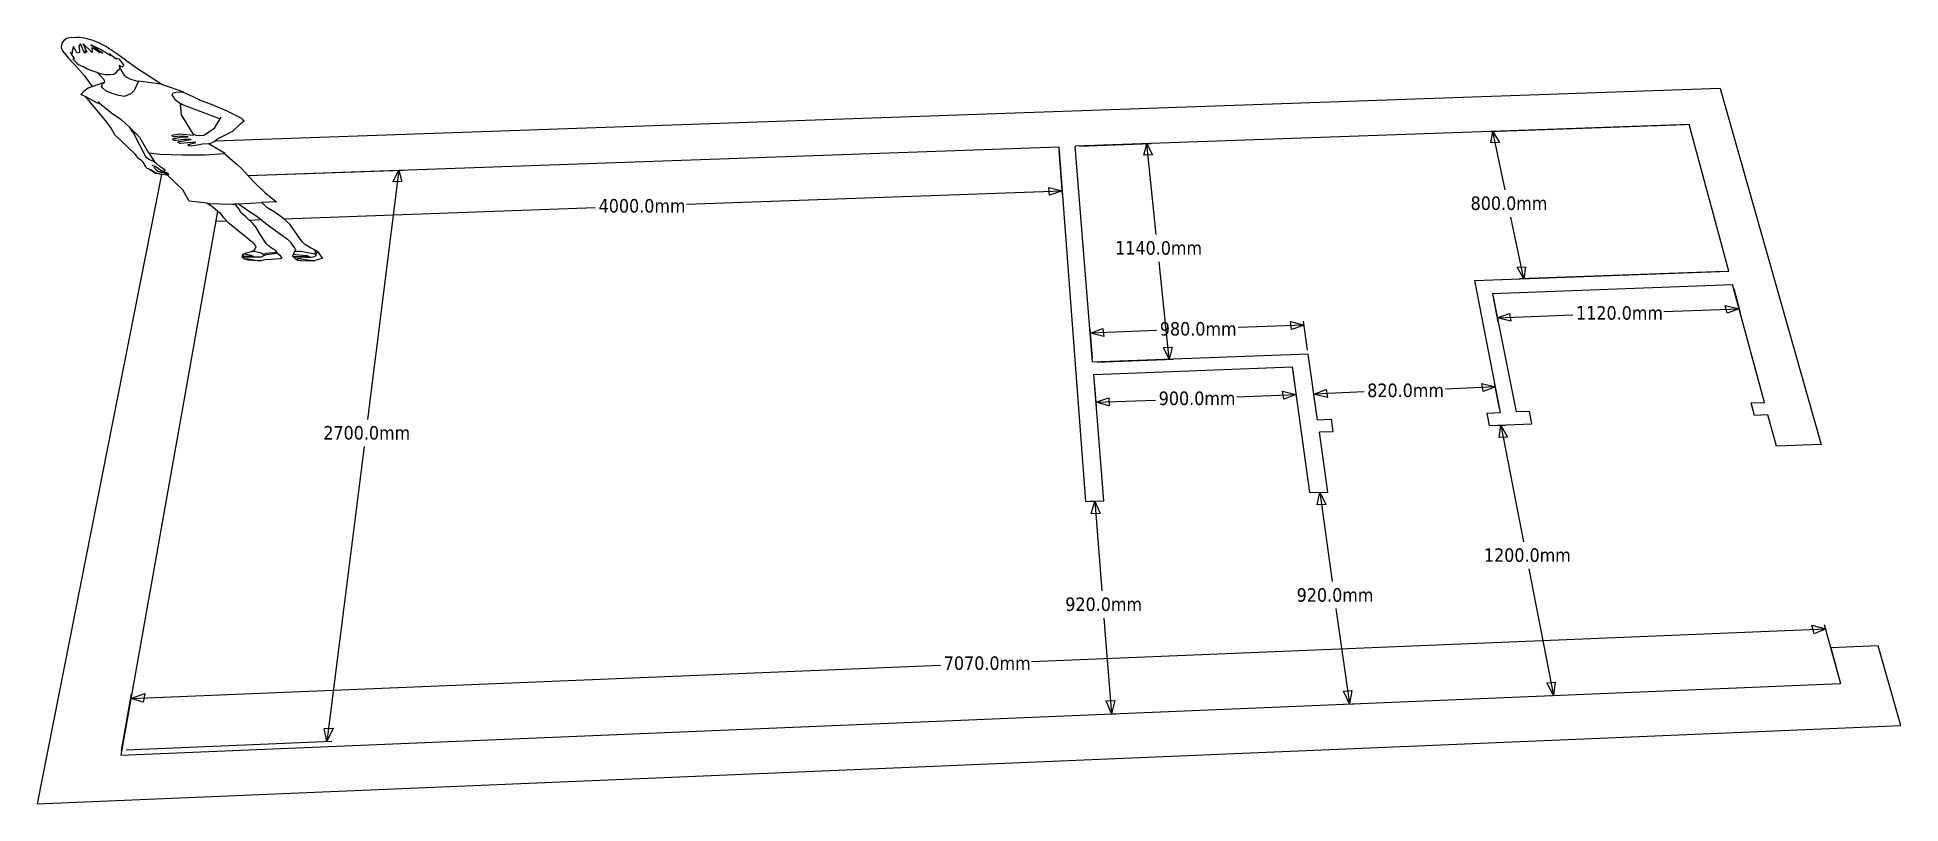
# Model space of a CAD drawing. Extents: x -5043 to 5048, y -2142 to 2007.
import ezdxf

# ---------------------------------------------------------------- set-up
doc = ezdxf.new("R2010")
doc.units = 0
doc.header["$MEASUREMENT"] = 0
doc.layers.get('0').update_dxf_attribs({"linetype": 'CONTINUOUS'})
doc.styles.add('TAHOMA', font='Tahoma')

msp = doc.modelspace()

# ---------------------------------------------------------------- linework, layer by layer
for p, q in [((-4909, 1975), (-4913, 1952)), ((-4913, 1952), (-4906, 1934)), ((-4897, 1991), (-4909, 1975)), ((-4906, 1934), (-4874, 1894)), ((-4882, 2000), (-4897, 1991)), ((-4859, 2006), (-4882, 2000)), ((-4855, 1916), (-4863, 1926)), ((-4863, 1926), (-4859, 1916)), ((-4836, 2005), (-4859, 2006)), ((-4853, 1941), (-4855, 1916)), ((-4846, 1958), (-4853, 1941)), ((-4836, 1938), (-4846, 1958)), ((-4828, 2007), (-4836, 2005)), ((-4830, 1927), (-4836, 1938)), ((-4823, 1923), (-4830, 1927)), ((-4813, 2006), (-4828, 2007)), ((-4814, 1925), (-4823, 1923)), ((-4809, 1971), (-4817, 1960)), ((-4817, 1960), (-4814, 1935)), ((-4814, 1935), (-4814, 1925)), ((-4780, 2001), (-4813, 2006)), ((-4790, 1931), (-4809, 1971)), ((-4746, 1925), (-4796, 1973)), ((-4796, 1973), (-4775, 1926)), ((-4784, 1922), (-4790, 1931)), ((-4783, 1934), (-4784, 1922)), ((-4775, 1926), (-4783, 1934)), ((-4741, 1989), (-4780, 2001)), ((-4701, 1941), (-4752, 1966)), ((-4752, 1966), (-4719, 1943)), ((-4730, 1941), (-4748, 1951)), ((-4748, 1951), (-4746, 1925)), ((-4706, 1975), (-4741, 1989)), ((-4704, 1924), (-4730, 1941)), ((-4719, 1943), (-4688, 1921)), ((-4688, 1921), (-4718, 1937)), ((-4718, 1937), (-4704, 1924)), ((-4671, 1957), (-4706, 1975)), ((-4663, 1917), (-4701, 1941)), ((-4612, 1918), (-4671, 1957)), ((-4631, 1902), (-4654, 1918)), ((-4654, 1918), (-4643, 1906)), ((-4505, 1840), (-4612, 1918)), ((-4874, 1894), (-4842, 1860)), ((-4859, 1916), (-4847, 1897)), ((-4847, 1892), (-4850, 1888)), ((-4850, 1888), (-4838, 1876)), ((-4847, 1897), (-4841, 1890)), ((-4841, 1890), (-4847, 1892)), ((-4842, 1860), (-4787, 1799)), ((-4838, 1876), (-4829, 1867)), ((-4829, 1867), (-4819, 1860)), ((-4819, 1860), (-4796, 1849)), ((-4796, 1849), (-4791, 1849)), ((-4791, 1849), (-4772, 1837)), ((-4772, 1837), (-4738, 1823)), ((-4738, 1823), (-4721, 1818)), ((-4721, 1818), (-4698, 1797)), ((-4721, 1818), (-4703, 1812)), ((-4643, 1906), (-4663, 1917)), ((-4618, 1890), (-4631, 1902)), ((-4629, 1808), (-4614, 1818)), ((-4618, 1890), (-4614, 1892)), ((-4611, 1893), (-4614, 1892)), ((-4614, 1818), (-4606, 1827)), ((-4611, 1893), (-4602, 1891)), ((-4606, 1827), (-4596, 1837)), ((-4602, 1891), (-4597, 1888)), ((-4600, 1858), (-4598, 1853)), ((-4595, 1845), (-4598, 1853)), ((-4598, 1853), (-4591, 1851)), ((-4574, 1859), (-4597, 1888)), ((-4596, 1837), (-4595, 1845)), ((-4595, 1845), (-4584, 1819)), ((-4591, 1851), (-4585, 1849)), ((-4585, 1849), (-4579, 1850)), ((-4584, 1819), (-4574, 1804)), ((-4579, 1850), (-4577, 1852)), ((-4574, 1859), (-4577, 1852)), ((-4368, 1752), (-4505, 1840)), ((-4807, 1697), (-4790, 1716)), ((-4790, 1716), (-4768, 1733)), ((-4787, 1799), (-4746, 1740)), ((-4768, 1733), (-4746, 1740)), ((-4746, 1740), (-4678, 1764)), ((-4703, 1812), (-4674, 1806)), ((-4698, 1797), (-4682, 1778)), ((-4695, 1741), (-4690, 1755)), ((-4687, 1731), (-4695, 1741)), ((-4690, 1755), (-4678, 1764)), ((-4671, 1718), (-4687, 1731)), ((-4682, 1778), (-4678, 1764)), ((-4674, 1806), (-4650, 1805)), ((-4652, 1708), (-4671, 1718)), ((-4650, 1805), (-4629, 1808)), ((-4574, 1804), (-4561, 1794)), ((-4561, 1794), (-4541, 1782)), ((-4541, 1782), (-4507, 1772)), ((-4518, 1719), (-4535, 1703)), ((-4507, 1742), (-4518, 1719)), ((-4507, 1772), (-4495, 1770)), ((-4495, 1770), (-4507, 1742)), ((-4384, 1756), (-4495, 1770)), ((-4368, 1752), (-4384, 1756)), ((-4363, 1750), (-4368, 1752)), ((-4249, 1710), (-4363, 1750)), ((4071, 1730), (-4081, 1445)), ((4071, 1730), (4617, -198)), ((-4780, 1684), (-4807, 1697)), ((-4717, 1651), (-4780, 1684)), ((-4666, 1548), (-4780, 1684)), ((-4697, 1644), (-4717, 1651)), ((-4697, 1644), (-4714, 1660)), ((-4697, 1644), (-4641, 1598)), ((-4627, 1699), (-4652, 1708)), ((-4602, 1692), (-4627, 1699)), ((-4570, 1686), (-4602, 1692)), ((-4535, 1703), (-4570, 1686)), ((-4313, 1696), (-4307, 1706)), ((-4306, 1684), (-4313, 1696)), ((-4307, 1706), (-4292, 1710)), ((-4296, 1669), (-4306, 1684)), ((-4273, 1651), (-4296, 1669)), ((-4292, 1710), (-4270, 1712)), ((-4252, 1642), (-4273, 1651)), ((-4270, 1712), (-4253, 1710)), ((-4268, 1644), (-4252, 1642)), ((-4261, 1588), (-4268, 1644)), ((-4253, 1710), (-4249, 1710)), ((-4253, 1710), (-4201, 1686)), ((-4252, 1642), (-4129, 1594)), ((-4201, 1686), (-4160, 1667)), ((-4160, 1667), (-4101, 1645)), ((-4101, 1645), (-4017, 1609)), ((-4643, 1515), (-4666, 1548)), ((-4622, 1480), (-4643, 1515)), ((-4641, 1598), (-4588, 1563)), ((-4588, 1563), (-4542, 1518)), ((-4542, 1518), (-4489, 1467)), ((-4528, 1495), (-4542, 1518)), ((-4199, 1485), (-4261, 1588)), ((-4141, 1477), (-4083, 1515)), ((-4129, 1594), (-4052, 1566)), ((-4083, 1515), (-4052, 1566)), ((-4052, 1566), (-4047, 1575)), ((-4017, 1609), (-3962, 1582)), ((-3941, 1541), (-3986, 1498)), ((-3962, 1582), (-3941, 1571)), ((-3941, 1571), (-3931, 1563)), ((-3925, 1551), (-3941, 1541)), ((-3931, 1563), (-3925, 1557)), ((-3925, 1557), (-3925, 1551)), ((3903, 1535), (578, 1417)), ((4118, 741), (3903, 1535)), ((-4592, 1451), (-4622, 1480)), ((-4515, 1377), (-4592, 1451)), ((-4528, 1495), (-4519, 1483)), ((-4457, 1363), (-4519, 1483)), ((-4489, 1467), (-4441, 1382)), ((-4312, 1476), (-4306, 1479)), ((-4312, 1474), (-4312, 1476)), ((-4311, 1472), (-4312, 1474)), ((-4307, 1470), (-4311, 1472)), ((-4310, 1456), (-4308, 1458)), ((-4309, 1454), (-4310, 1456)), ((-4307, 1452), (-4309, 1454)), ((-4308, 1458), (-4269, 1467)), ((-4302, 1469), (-4307, 1470)), ((-4302, 1449), (-4307, 1452)), ((-4306, 1479), (-4272, 1485)), ((-4295, 1468), (-4302, 1469)), ((-4298, 1448), (-4302, 1449)), ((-4291, 1448), (-4298, 1448)), ((-4283, 1470), (-4295, 1468)), ((-4250, 1454), (-4291, 1448)), ((-4258, 1472), (-4283, 1470)), ((-4280, 1441), (-4274, 1443)), ((-4280, 1440), (-4280, 1441)), ((-4279, 1437), (-4280, 1440)), ((-4276, 1435), (-4279, 1437)), ((-4271, 1433), (-4276, 1435)), ((-4274, 1443), (-4241, 1449)), ((-4272, 1485), (-4195, 1478)), ((-4265, 1432), (-4271, 1433)), ((-4269, 1467), (-4262, 1468)), ((-4190, 1440), (-4265, 1432)), ((-4262, 1468), (-4225, 1468)), ((-4225, 1468), (-4258, 1472)), ((-4218, 1454), (-4250, 1454)), ((-4241, 1449), (-4235, 1451)), ((-4235, 1451), (-4210, 1453)), ((-4226, 1426), (-4218, 1428)), ((-4226, 1424), (-4226, 1426)), ((-4226, 1424), (-4225, 1422)), ((-4222, 1420), (-4225, 1422)), ((-4218, 1419), (-4222, 1420)), ((-4210, 1453), (-4218, 1454)), ((-4218, 1428), (-4185, 1438)), ((-4210, 1418), (-4218, 1419)), ((-4175, 1424), (-4210, 1418)), ((-4195, 1478), (-4199, 1485)), ((-4199, 1485), (-4184, 1478)), ((-4185, 1438), (-4190, 1440)), ((-4184, 1478), (-4165, 1476)), ((-4148, 1428), (-4175, 1424)), ((-4165, 1476), (-4141, 1477)), ((-4115, 1431), (-4148, 1428)), ((-4106, 1432), (-4115, 1431)), ((-4025, 1378), (-4115, 1431)), ((-4082, 1443), (-4106, 1432)), ((-4081, 1445), (-4082, 1443)), ((-4073, 1452), (-4081, 1445)), ((-4061, 1459), (-4073, 1452)), ((-3986, 1498), (-4061, 1459)), ((-3902, 1259), (489, 1414)), ((489, 1414), (634, -506)), ((672, 248), (578, 1417)), ((-4503, 1363), (-4515, 1377)), ((-4498, 1352), (-4503, 1363)), ((-4479, 1340), (-4498, 1352)), ((-4470, 1331), (-4479, 1340)), ((-4457, 1310), (-4470, 1331)), ((-4450, 1355), (-4457, 1363)), ((-4438, 1346), (-4450, 1355)), ((-4441, 1382), (-4437, 1381)), ((-4416, 1336), (-4438, 1346)), ((-4437, 1381), (-4379, 1375)), ((-4405, 1329), (-4437, 1381)), ((-4404, 1307), (-4421, 1313)), ((-4405, 1329), (-4416, 1336)), ((-4399, 1326), (-4405, 1329)), ((-4399, 1326), (-4377, 1306)), ((-4379, 1375), (-4258, 1371)), ((-4258, 1371), (-4136, 1371)), ((-4136, 1371), (-4029, 1378)), ((-4029, 1378), (-4025, 1378)), ((-4029, 1378), (-3960, 1319)), ((-3960, 1319), (-3937, 1296)), ((-4370, 1264), (-5043, -2142)), ((-4453, 1302), (-4457, 1310)), ((-4450, 1299), (-4453, 1302)), ((-4435, 1291), (-4450, 1299)), ((-4402, 1270), (-4435, 1291)), ((-4432, 1294), (-4401, 1274)), ((-4404, 1307), (-4411, 1306)), ((-4411, 1306), (-4408, 1299)), ((-4408, 1299), (-4401, 1291)), ((-4373, 1286), (-4404, 1307)), ((-4396, 1269), (-4402, 1270)), ((-4401, 1291), (-4390, 1282)), ((-4401, 1274), (-4368, 1264)), ((-4370, 1264), (-4396, 1269)), ((-4390, 1282), (-4388, 1280)), ((-4390, 1282), (-4379, 1278)), ((-4388, 1280), (-4378, 1277)), ((-4379, 1278), (-4367, 1278)), ((-4356, 1275), (-4378, 1277)), ((-4367, 1273), (-4378, 1277)), ((-4358, 1294), (-4377, 1306)), ((-4366, 1284), (-4373, 1286)), ((-4368, 1264), (-4370, 1264)), ((-4342, 1260), (-4368, 1264)), ((-4366, 1284), (-4367, 1278)), ((-4367, 1278), (-4363, 1278)), ((-4337, 1269), (-4367, 1273)), ((-4350, 1269), (-4367, 1273)), ((-4361, 1282), (-4366, 1284)), ((-4359, 1277), (-4363, 1278)), ((-4361, 1282), (-4353, 1283)), ((-4361, 1282), (-4354, 1275)), ((-4359, 1277), (-4356, 1275)), ((-4351, 1287), (-4358, 1294)), ((-4356, 1275), (-4354, 1275)), ((-4344, 1275), (-4354, 1275)), ((-4353, 1283), (-4351, 1287)), ((-4343, 1266), (-4350, 1269)), ((-4337, 1272), (-4344, 1275)), ((-4339, 1263), (-4343, 1266)), ((-4338, 1261), (-4342, 1260)), ((-4338, 1262), (-4339, 1263)), ((-4333, 1262), (-4338, 1262)), ((-4338, 1262), (-4338, 1261)), ((-4255, 1182), (-4338, 1261)), ((-4333, 1269), (-4337, 1272)), ((-4334, 1267), (-4337, 1269)), ((-4334, 1267), (-4333, 1269)), ((-4334, 1267), (-4332, 1267)), ((-4331, 1264), (-4333, 1262)), ((-4331, 1264), (-4332, 1267)), ((-3937, 1296), (-3902, 1259)), ((-3902, 1259), (-3863, 1217)), ((-3863, 1217), (-3810, 1167)), ((-4220, 1120), (-4255, 1182)), ((-4124, 1110), (-4220, 1120)), ((-3954, 1105), (-3827, 1113)), ((-3747, 1117), (-3827, 1113)), ((-3800, 1085), (-3827, 1113)), ((-3810, 1167), (-3747, 1117)), ((-4066, 1066), (-4591, -1879)), ((-4124, 1110), (-4108, 1108)), ((-4091, 1086), (-4124, 1110)), ((-4108, 1108), (-3990, 1103)), ((-4066, 1066), (-4091, 1086)), ((-4063, 1063), (-4066, 1066)), ((-4048, 1054), (-4063, 1063)), ((-4034, 1032), (-4048, 1054)), ((-4003, 1000), (-4034, 1032)), ((-3990, 1103), (-3975, 1104)), ((-3954, 1105), (-3975, 1104)), ((-3964, 1094), (-3975, 1104)), ((-3950, 1077), (-3964, 1094)), ((-3954, 1105), (-3905, 1071)), ((-3938, 1056), (-3950, 1077)), ((-3912, 1033), (-3938, 1056)), ((-3875, 1000), (-3912, 1033)), ((-3905, 1071), (-3854, 1038)), ((-3854, 1038), (-3798, 993)), ((-3760, 1062), (-3800, 1085)), ((-3710, 1026), (-3760, 1062)), ((-3676, 996), (-3710, 1026)), ((-3868, 889), (-4003, 1000)), ((-3857, 978), (-3875, 1000)), ((-3838, 943), (-3857, 978)), ((-3803, 891), (-3838, 943)), ((-3798, 993), (-3687, 914)), ((-3687, 914), (-3671, 898)), ((-3609, 900), (-3676, 996)), ((-3928, 824), (-3935, 821)), ((-3918, 817), (-3935, 821)), ((-3935, 821), (-3920, 808)), ((-3923, 834), (-3933, 830)), ((-3932, 827), (-3933, 830)), ((-3928, 824), (-3932, 827)), ((-3919, 821), (-3928, 824)), ((-3879, 848), (-3923, 834)), ((-3923, 834), (-3887, 827)), ((-3920, 808), (-3902, 807)), ((-3920, 808), (-3901, 803)), ((-3905, 820), (-3919, 821)), ((-3897, 816), (-3918, 817)), ((-3872, 820), (-3905, 820)), ((-3866, 816), (-3897, 816)), ((-3887, 827), (-3872, 820)), ((-3877, 848), (-3879, 848)), ((-3877, 848), (-3864, 858)), ((-3869, 848), (-3877, 848)), ((-3872, 820), (-3866, 816)), ((-3830, 838), (-3869, 848)), ((-3858, 874), (-3868, 889)), ((-3834, 817), (-3866, 816)), ((-3864, 858), (-3858, 874)), ((-3834, 817), (-3825, 820)), ((-3819, 832), (-3830, 838)), ((-3825, 820), (-3812, 827)), ((-3819, 832), (-3807, 836)), ((-3819, 832), (-3812, 827)), ((-3812, 827), (-3800, 831)), ((-3767, 841), (-3807, 836)), ((-3782, 871), (-3803, 891)), ((-3800, 831), (-3746, 838)), ((-3766, 861), (-3782, 871)), ((-3767, 841), (-3751, 844)), ((-3755, 854), (-3766, 861)), ((-3749, 849), (-3755, 854)), ((-3749, 849), (-3751, 844)), ((-3743, 841), (-3749, 849)), ((-3746, 838), (-3743, 841)), ((-3743, 841), (-3729, 827)), ((-3729, 827), (-3719, 812)), ((-3719, 812), (-3729, 807)), ((-3671, 898), (-3660, 880)), ((-3660, 880), (-3650, 868)), ((-3656, 829), (-3660, 824)), ((-3660, 824), (-3656, 821)), ((-3659, 821), (-3656, 821)), ((-3656, 818), (-3659, 821)), ((-3658, 829), (-3648, 850)), ((-3658, 829), (-3656, 829)), ((-3643, 831), (-3656, 829)), ((-3656, 821), (-3595, 820)), ((-3640, 805), (-3656, 818)), ((-3656, 818), (-3592, 816)), ((-3650, 868), (-3645, 857)), ((-3648, 850), (-3645, 857)), ((-3648, 850), (-3618, 849)), ((-3643, 831), (-3605, 828)), ((-3640, 805), (-3635, 808)), ((-3613, 807), (-3635, 808)), ((-3618, 849), (-3557, 839)), ((-3596, 888), (-3609, 900)), ((-3605, 828), (-3587, 826)), ((-3563, 867), (-3596, 888)), ((-3595, 820), (-3573, 821)), ((-3592, 816), (-3565, 817)), ((-3573, 821), (-3587, 826)), ((-3573, 821), (-3565, 817)), ((-3565, 817), (-3562, 816)), ((-3548, 861), (-3563, 867)), ((-3562, 816), (-3540, 820)), ((-3557, 839), (-3541, 834)), ((-3545, 859), (-3548, 861)), ((-3530, 852), (-3545, 859)), ((-3538, 853), (-3545, 859)), ((-3541, 834), (-3540, 836)), ((-3535, 831), (-3541, 834)), ((-3540, 836), (-3536, 844)), ((-3540, 820), (-3531, 830)), ((-3536, 844), (-3538, 853)), ((-3536, 844), (-3530, 852)), ((-3526, 848), (-3535, 831)), ((-3531, 830), (-3535, 831)), ((-3530, 852), (-3526, 848)), ((-3526, 848), (-3499, 810)), ((-3499, 810), (-3514, 806)), ((-3902, 807), (-3860, 800)), ((-3901, 803), (-3852, 798)), ((-3860, 800), (-3828, 798)), ((-3852, 798), (-3828, 798)), ((-3807, 803), (-3828, 798)), ((-3777, 805), (-3807, 803)), ((-3729, 807), (-3777, 805)), ((-3640, 805), (-3632, 801)), ((-3632, 801), (-3614, 798)), ((-3614, 798), (-3554, 797)), ((-3613, 807), (-3565, 800)), ((-3565, 800), (-3538, 798)), ((-3554, 797), (-3538, 798)), ((-3523, 802), (-3538, 798)), ((-3514, 806), (-3523, 802)), ((2741, 690), (4118, 741)), ((2880, -25), (2741, 690)), ((2837, 620), (4138, 668)), ((2837, 620), (2965, -21)), ((4311, 30), (4138, 668)), ((1839, 292), (672, 248)), ((678, 182), (1753, 223)), ((1753, 223), (1847, -458)), ((1890, -63), (1839, 292)), ((733, -502), (678, 182)), ((4239, 28), (4311, 30)), ((4257, -40), (4239, 28)), ((1890, -63), (1963, -60)), ((1963, -60), (1973, -128)), ((2808, -27), (2880, -25)), ((2821, -95), (2808, -27)), ((2821, -95), (3051, -86)), ((3037, -19), (2965, -21)), ((3051, -86), (3037, -19)), ((4329, -37), (4257, -40)), ((4375, -207), (4329, -37)), ((1973, -128), (1900, -131)), ((1946, -455), (1900, -131)), ((4617, -198), (4375, -207)), ((634, -506), (733, -502)), ((1847, -458), (1946, -455)), ((4926, -1287), (4670, -1298)), ((4670, -1298), (4722, -1492)), ((5048, -1718), (4926, -1287)), ((-4591, -1879), (4722, -1492)), ((-5043, -2142), (5048, -1718))]:
    msp.add_line(p, q)
at = {"color": 250}
for p, q in [((3880, 1534), (2817, 1496)), ((601, 1418), (989, 1432)), ((1016, 939), (966, 1431)), ((2906, 1181), (2840, 1497)), ((490, 1394), (508, 1155)), ((-3902, 1259), (-3063, 1288)), ((-3085, 1287), (-3255, -62)), ((-1527, 1103), (507, 1176)), ((-4066, 1066), (-4079, 991)), ((-4075, 1011), (-4016, 1013)), ((-3895, 1018), (-3832, 1020)), ((-3708, 1025), (-2021, 1085)), ((3007, 700), (2937, 1034)), ((1086, 264), (1032, 792)), ((4095, 740), (2983, 699)), ((4144, 647), (4179, 516)), ((2841, 599), (2867, 467)), ((3766, 522), (4173, 538)), ((671, 270), (658, 428)), ((1018, 420), (660, 406)), ((1817, 449), (1460, 436)), ((1836, 314), (1814, 471)), ((2863, 489), (3272, 504)), ((696, 249), (1110, 265)), ((679, 161), (692, 9)), ((1756, 201), (1777, 51)), ((2853, 114), (2583, 103)), ((2876, -3), (2849, 135)), ((690, 31), (1012, 43)), ((1453, 60), (1774, 73)), ((1887, -41), (1867, 98)), ((2142, 87), (1870, 76)), ((2844, -94), (2906, -92)), ((2883, -93), (3006, -724)), ((-3273, -209), (-3474, -1805)), ((657, -505), (707, -503)), ((684, -504), (722, -990)), ((1870, -458), (1925, -455)), ((1902, -456), (1970, -939)), ((3035, -871), (3168, -1556)), ((1990, -1086), (2063, -1602)), ((342, -1372), (4643, -1196)), ((733, -1137), (774, -1656)), ((4716, -1468), (4636, -1173)), ((-4536, -1572), (-152, -1392)), ((-4587, -1854), (-4532, -1548)), ((2029, -1604), (2087, -1601)), ((3125, -1558), (3192, -1555)), ((745, -1657), (798, -1655)), ((-4562, -1850), (-3448, -1804))]:
    msp.add_line(p, q, dxfattribs=at)

# ---------------------------------------------------------------- texts
at = {"color": 250, "char_height": 73.2, "attachment_point": 7, "style": 'TAHOMA'}
for s, insert in [('4000.0mm', (-2003, 1057)), ('800.0mm', (2719, 1071)), ('1140.0mm', (794, 829)), ('1120.0mm', (3290, 477)), ('980.0mm', (1036, 391)), ('820.0mm', (2159, 58)), ('900.0mm', (1030, 15)), ('2700.0mm', (-3494, -172)), ('1200.0mm', (2791, -834)), ('920.0mm', (1777, -1050)), ('920.0mm', (524, -1100)), ('7070.0mm', (-134, -1419))]:
    msp.add_mtext(s, dxfattribs=dict(at, insert=insert))

# ---------------------------------------------------------------- meshes
at = {"color": 250}
mesh = msp.add_polyface(dxfattribs=at)
corners = [(996, 1371), (949, 1369), (966, 1431)]
mesh.append_faces([[corners[k] for k in face] for face in [(0, 1, 2)]], dxfattribs={"color": 250})
mesh = msp.add_polyface(dxfattribs=at)
corners = [(2876, 1437), (2829, 1436), (2840, 1497)]
mesh.append_faces([[corners[k] for k in face] for face in [(0, 1, 2)]], dxfattribs={"color": 250})
mesh = msp.add_polyface(dxfattribs=at)
corners = [(-3069, 1227), (-3117, 1225), (-3085, 1287)]
mesh.append_faces([[corners[k] for k in face] for face in [(0, 1, 2)]], dxfattribs={"color": 250})
mesh = msp.add_polyface(dxfattribs=at)
corners = [(507, 1176), (438, 1153), (435, 1194)]
mesh.append_faces([[corners[k] for k in face] for face in [(0, 1, 2)]], dxfattribs={"color": 250})
mesh = msp.add_polyface(dxfattribs=at)
corners = [(3017, 764), (3007, 700), (2971, 762)]
mesh.append_faces([[corners[k] for k in face] for face in [(0, 1, 2)]], dxfattribs={"color": 250})
mesh = msp.add_polyface(dxfattribs=at)
corners = [(2937, 470), (2863, 489), (2929, 512)]
mesh.append_faces([[corners[k] for k in face] for face in [(0, 1, 2)]], dxfattribs={"color": 250})
mesh = msp.add_polyface(dxfattribs=at)
corners = [(4173, 538), (4109, 514), (4098, 556)]
mesh.append_faces([[corners[k] for k in face] for face in [(0, 1, 2)]], dxfattribs={"color": 250})
mesh = msp.add_polyface(dxfattribs=at)
corners = [(732, 387), (660, 406), (728, 430)]
mesh.append_faces([[corners[k] for k in face] for face in [(0, 1, 2)]], dxfattribs={"color": 250})
mesh = msp.add_polyface(dxfattribs=at)
corners = [(1817, 449), (1749, 426), (1744, 468)]
mesh.append_faces([[corners[k] for k in face] for face in [(0, 1, 2)]], dxfattribs={"color": 250})
mesh = msp.add_polyface(dxfattribs=at)
corners = [(1103, 329), (1086, 264), (1056, 327)]
mesh.append_faces([[corners[k] for k in face] for face in [(0, 1, 2)]], dxfattribs={"color": 250})
mesh = msp.add_polyface(dxfattribs=at)
corners = [(2853, 114), (2787, 89), (2779, 133)]
mesh.append_faces([[corners[k] for k in face] for face in [(0, 1, 2)]], dxfattribs={"color": 250})
mesh = msp.add_polyface(dxfattribs=at)
corners = [(762, 12), (690, 31), (759, 56)]
mesh.append_faces([[corners[k] for k in face] for face in [(0, 1, 2)]], dxfattribs={"color": 250})
mesh = msp.add_polyface(dxfattribs=at)
corners = [(1774, 73), (1707, 48), (1701, 92)]
mesh.append_faces([[corners[k] for k in face] for face in [(0, 1, 2)]], dxfattribs={"color": 250})
mesh = msp.add_polyface(dxfattribs=at)
corners = [(1944, 57), (1870, 76), (1937, 101)]
mesh.append_faces([[corners[k] for k in face] for face in [(0, 1, 2)]], dxfattribs={"color": 250})
mesh = msp.add_polyface(dxfattribs=at)
corners = [(2919, -158), (2873, -160), (2883, -93)]
mesh.append_faces([[corners[k] for k in face] for face in [(0, 1, 2)]], dxfattribs={"color": 250})
mesh = msp.add_polyface(dxfattribs=at)
corners = [(713, -571), (665, -572), (684, -504)]
mesh.append_faces([[corners[k] for k in face] for face in [(0, 1, 2)]], dxfattribs={"color": 250})
mesh = msp.add_polyface(dxfattribs=at)
corners = [(1935, -523), (1888, -524), (1902, -456)]
mesh.append_faces([[corners[k] for k in face] for face in [(0, 1, 2)]], dxfattribs={"color": 250})
mesh = msp.add_polyface(dxfattribs=at)
corners = [(4643, -1196), (4579, -1222), (4566, -1176)]
mesh.append_faces([[corners[k] for k in face] for face in [(0, 1, 2)]], dxfattribs={"color": 250})
mesh = msp.add_polyface(dxfattribs=at)
corners = [(3177, -1485), (3168, -1556), (3131, -1487)]
mesh.append_faces([[corners[k] for k in face] for face in [(0, 1, 2)]], dxfattribs={"color": 250})
mesh = msp.add_polyface(dxfattribs=at)
corners = [(-4461, -1546), (-4469, -1593), (-4536, -1572)]
mesh.append_faces([[corners[k] for k in face] for face in [(0, 1, 2)]], dxfattribs={"color": 250})
mesh = msp.add_polyface(dxfattribs=at)
corners = [(792, -1584), (774, -1656), (745, -1586)]
mesh.append_faces([[corners[k] for k in face] for face in [(0, 1, 2)]], dxfattribs={"color": 250})
mesh = msp.add_polyface(dxfattribs=at)
corners = [(2076, -1530), (2063, -1602), (2030, -1532)]
mesh.append_faces([[corners[k] for k in face] for face in [(0, 1, 2)]], dxfattribs={"color": 250})
mesh = msp.add_polyface(dxfattribs=at)
corners = [(-3441, -1733), (-3474, -1805), (-3489, -1735)]
mesh.append_faces([[corners[k] for k in face] for face in [(0, 1, 2)]], dxfattribs={"color": 250})

doc.saveas('drawing.dxf')
